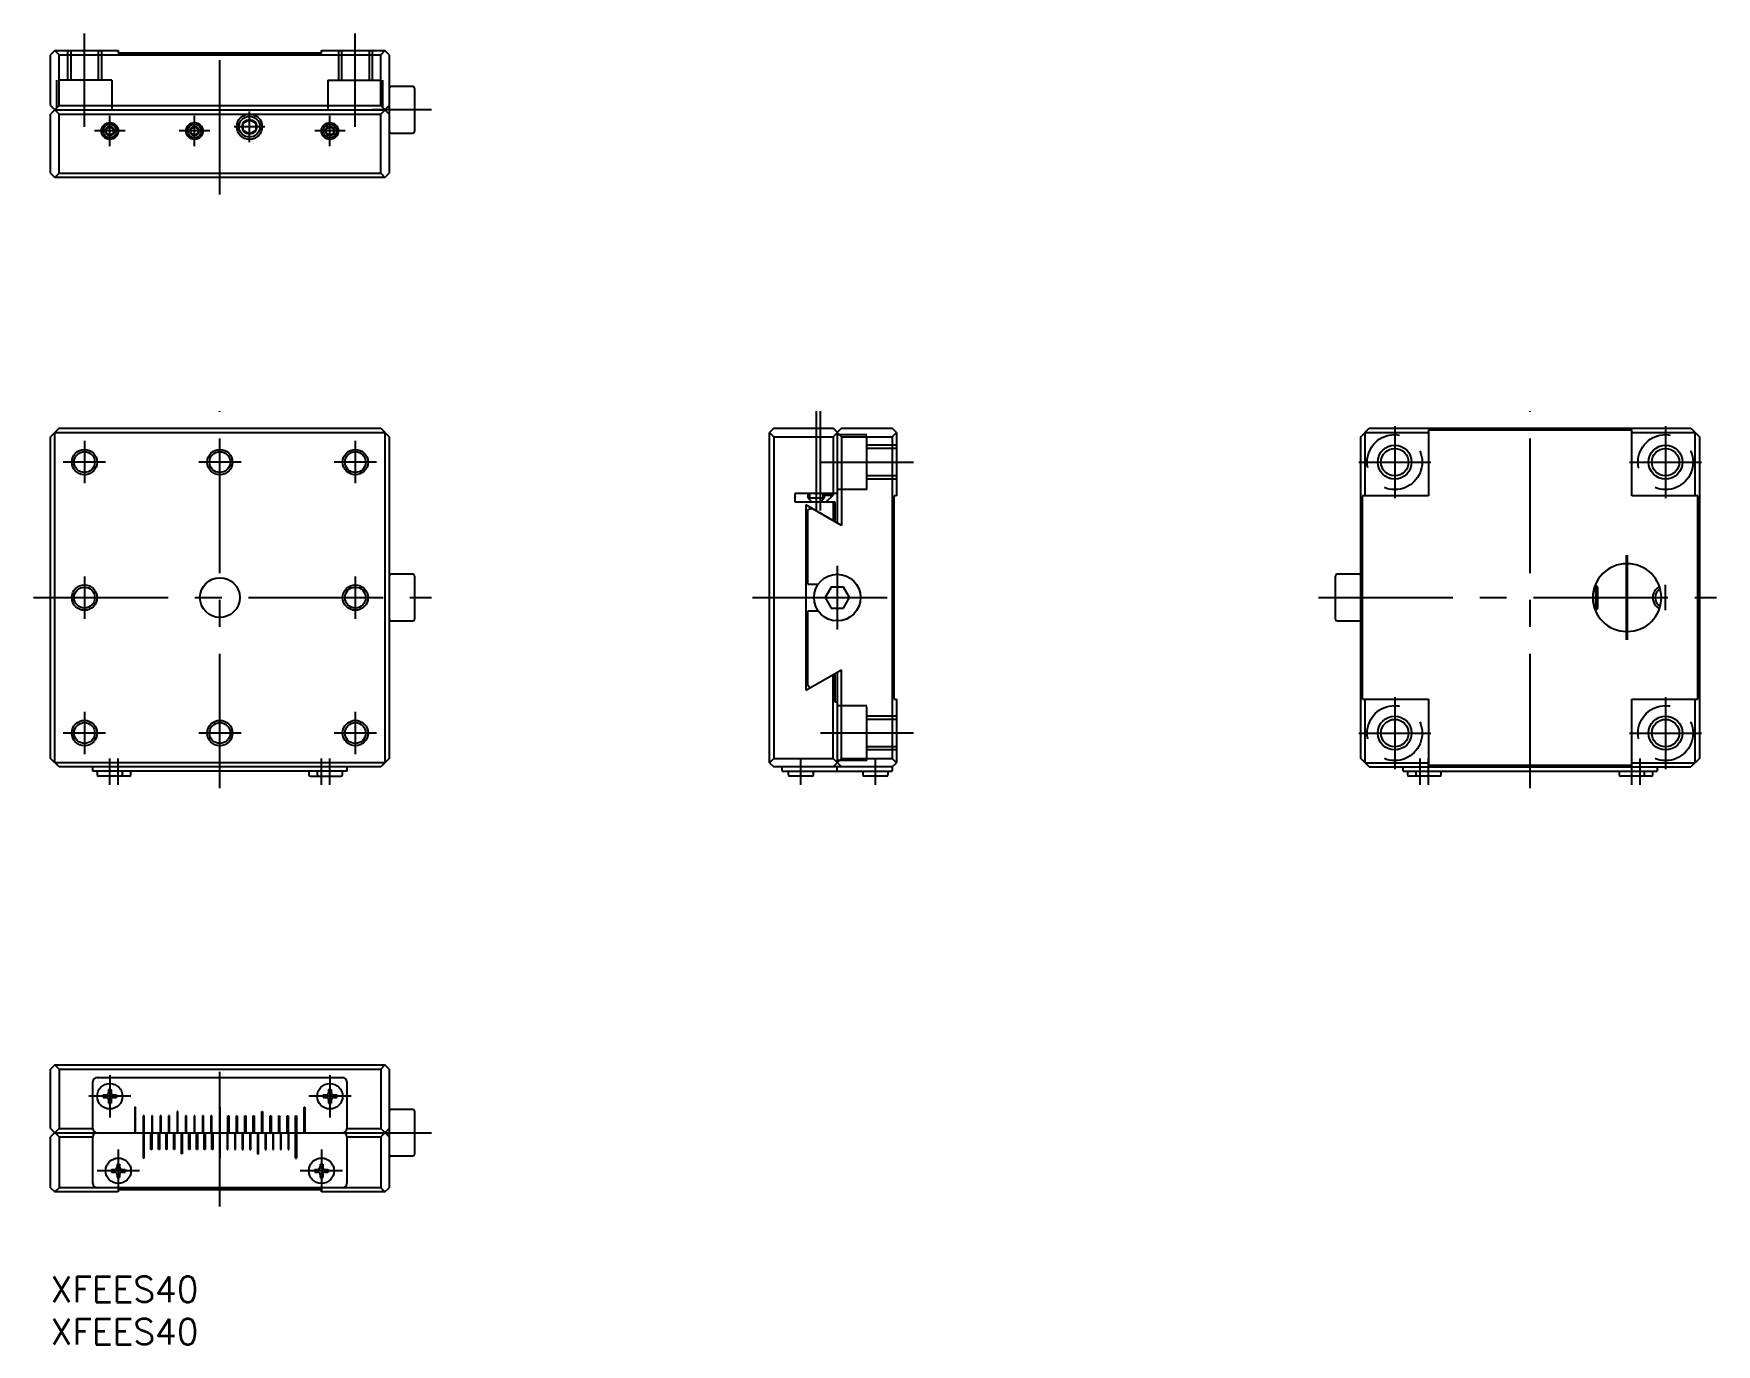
# Model space of a CAD drawing. Extents: x -2 to 197, y -8 to 147.
import ezdxf

# ---------------------------------------------------------------- set-up
doc = ezdxf.new("R2010")
doc.units = 0
doc.header["$LTSCALE"] = 0.5
doc.linetypes.add('CENTER', pattern=[50.8, 31.75, -6.35, 6.35, -6.35])
doc.linetypes.add('DASHED', pattern=[19.05, 12.7, -6.35])
for name, color, linetype in [('MSM_CENTER', 1, 'CENTER'), ('MSM_CONTINUOUS', 7, 'CONTINUOUS'), ('MSM_DASHED', 4, 'DASHED'), ('MSM_NARROW', 5, 'CONTINUOUS'), ('MSM_PART_NUMBER', 7, 'CONTINUOUS')]:
    doc.layers.add(name, color=color, linetype=linetype)
doc.styles.get("Standard").update_dxf_attribs({"font": 'txt.shx', "height": 3, "bigfont": 'bigfont.shx'})

# ---------------------------------------------------------------- blocks, each defined once
blk = doc.blocks.new('*U49')
at = {"layer": 'MSM_PART_NUMBER'}
blk.add_text('XFEES40', height=3, dxfattribs=at).set_placement((0, -3))
blk = doc.blocks.new('*U50')
at = {"layer": 'MSM_PART_NUMBER'}
blk.add_text('XFEES40', height=3, dxfattribs=at).set_placement((0, -8))

msp = doc.modelspace()

# ---------------------------------------------------------------- linework, layer by layer
at = {"layer": 'MSM_CENTER'}
for p, q in [((4, 135.81), (4, 146.81)), ((20, 127.81), (20, 146.51)), ((36, 135.81), (36, 146.81)), ((23.5, 134.01), (23.5, 137.61)), ((45, 137.81), (38, 137.81)), ((8.8, 135.31), (5.2, 135.31)), ((7, 133.51), (7, 137.11)), ((18.8, 135.31), (15.2, 135.31)), ((17, 133.51), (17, 137.11)), ((25.3, 135.81), (21.7, 135.81)), ((34.8, 135.31), (31.2, 135.31)), ((33, 133.51), (33, 137.11)), ((20, 57.7), (20, 102.2)), ((90.44, 102.2), (90.44, 90.5)), ((90.94, 90.5), (90.94, 102.2)), ((174.79, 57.7), (174.79, 102.2)), ((158.79, 100.45), (158.79, 91.95)), ((190.79, 100.45), (190.79, 91.95)), ((4, 98.7), (4, 93.7)), ((36, 98.7), (36, 93.7)), ((6.5, 96.2), (1.5, 96.2)), ((22.5, 96.2), (17.5, 96.2)), ((38.5, 96.2), (33.5, 96.2)), ((90.94, 96.2), (101.94, 96.2)), ((154.54, 96.2), (163.04, 96.2)), ((186.54, 96.2), (195.04, 96.2)), ((92.94, 83.95), (92.94, 76.45)), ((186.19, 75.2), (186.19, 85.2)), ((186.29, 75.2), (186.29, 85.2)), ((4, 82.7), (4, 77.7)), ((36, 82.7), (36, 77.7)), ((190.79, 78.7), (190.79, 81.7)), ((-2, 80.2), (45, 80.2)), ((82.94, 80.2), (101.64, 80.2)), ((149.79, 80.2), (196.79, 80.2)), ((158.79, 68.45), (158.79, 59.95)), ((190.79, 68.45), (190.79, 59.95)), ((4, 66.7), (4, 61.7)), ((36, 66.7), (36, 61.7)), ((6.5, 64.2), (1.5, 64.2)), ((22.5, 64.2), (17.5, 64.2)), ((38.5, 64.2), (33.5, 64.2)), ((101.94, 64.2), (90.94, 64.2)), ((154.54, 64.2), (163.04, 64.2)), ((186.54, 64.2), (195.04, 64.2)), ((7, 58.1), (7, 61.2)), ((8, 58.1), (8, 61.2)), ((32, 58.1), (32, 61.2)), ((33, 58.1), (33, 61.2)), ((88.64, 58.1), (88.64, 61.2)), ((97.44, 58.1), (97.44, 61.2)), ((161.79, 58.1), (161.79, 61.2)), ((162.79, 58.1), (162.79, 61.2)), ((186.79, 58.1), (186.79, 61.2)), ((187.79, 58.1), (187.79, 61.2)), ((20, 8.3), (20, 27)), ((7, 23.8), (7, 18.8)), ((33, 23.8), (33, 18.8)), ((9.5, 21.3), (4.5, 21.3)), ((35.5, 21.3), (30.5, 21.3)), ((38, 17), (45, 17)), ((8, 15), (8, 10)), ((32, 15), (32, 10)), ((10.5, 12.5), (5.5, 12.5)), ((34.5, 12.5), (29.5, 12.5))]:
    msp.add_line(p, q, dxfattribs=at)
at = {"layer": 'MSM_CONTINUOUS'}
for p, q in [((0.5, 144.81), (0, 144.31)), ((0, 138.31), (0, 144.31)), ((0.5, 144.81), (8, 144.81)), ((0.5, 144.81), (1, 144.31)), ((1, 144.31), (39, 144.31)), ((1, 138.31), (1, 144.31)), ((8, 144.81), (8, 144.51)), ((32, 144.51), (8, 144.51)), ((32, 144.51), (32, 144.81)), ((32, 144.81), (39.5, 144.81)), ((39.5, 144.81), (39, 144.31)), ((39, 138.31), (39, 144.31)), ((40, 144.31), (39.5, 144.81)), ((40, 144.31), (40, 130.31)), ((42.8, 140.56), (40.2, 140.56)), ((43, 140.36), (43, 135.26)), ((1, 138.31), (0, 137.31)), ((0, 138.31), (1, 137.31)), ((0, 130.31), (0, 137.31)), ((0.5, 137.81), (39.5, 137.81)), ((1, 138.31), (39, 138.31)), ((1, 130.31), (1, 137.31)), ((1, 137.31), (39, 137.31)), ((39, 138.31), (40, 137.31)), ((40, 138.31), (39, 137.31)), ((39, 130.31), (39, 137.31)), ((6.55, 135.57), (7, 135.83)), ((6.55, 135.05), (6.55, 135.57)), ((7, 135.83), (7.45, 135.57)), ((7.45, 135.57), (7.45, 135.05)), ((16.55, 135.57), (17, 135.83)), ((16.55, 135.05), (16.55, 135.57)), ((17, 135.83), (17.45, 135.57)), ((17.45, 135.57), (17.45, 135.05)), ((22.75, 136.24), (23.5, 136.67)), ((22.75, 135.37), (22.75, 136.24)), ((23.5, 134.94), (22.75, 135.37)), ((23.5, 136.67), (24.25, 136.24)), ((24.25, 135.37), (23.5, 134.94)), ((24.25, 136.24), (24.25, 135.37)), ((32.55, 135.57), (33, 135.83)), ((32.55, 135.05), (32.55, 135.57)), ((33, 135.83), (33.45, 135.57)), ((33.45, 135.57), (33.45, 135.05)), ((7, 134.79), (6.55, 135.05)), ((7.45, 135.05), (7, 134.79)), ((17, 134.79), (16.55, 135.05)), ((17.45, 135.05), (17, 134.79)), ((33, 134.79), (32.55, 135.05)), ((33.45, 135.05), (33, 134.79)), ((40.2, 135.06), (42.8, 135.06)), ((0, 130.31), (0.5, 129.81)), ((1, 130.31), (0.5, 129.81)), ((39.5, 129.81), (0.5, 129.81)), ((1, 130.31), (39, 130.31)), ((39, 130.31), (39.5, 129.81)), ((39.5, 129.81), (40, 130.31)), ((1, 100.2), (0, 99.2)), ((0.5, 60.7), (0.5, 99.7)), ((0.5, 99.7), (39.5, 99.7)), ((1, 100.2), (39, 100.2)), ((39, 100.2), (40, 99.2)), ((39.5, 99.7), (39.5, 60.7)), ((85.44, 100.2), (84.94, 99.7)), ((84.94, 60.7), (84.94, 99.7)), ((85.44, 99.2), (84.94, 99.7)), ((85.44, 100.2), (92.44, 100.2)), ((93.44, 99.2), (92.44, 100.2)), ((93.44, 100.2), (92.44, 99.2)), ((92.94, 99.7), (92.94, 89.01)), ((93.44, 100.2), (99.44, 100.2)), ((99.94, 99.7), (99.44, 100.2)), ((99.94, 99.7), (99.44, 99.2)), ((99.94, 99.7), (99.94, 92.2)), ((154.79, 99.2), (155.79, 100.2)), ((155.29, 99.7), (162.79, 99.7)), ((155.29, 92.2), (155.29, 99.7)), ((155.79, 100.2), (193.79, 100.2)), ((162.79, 100), (162.79, 92.2)), ((162.79, 100), (186.79, 100)), ((186.79, 92.2), (186.79, 100)), ((186.79, 99.7), (194.29, 99.7)), ((193.79, 100.2), (194.79, 99.2)), ((194.29, 92.2), (194.29, 99.7)), ((0, 61.2), (0, 99.2)), ((40, 99.2), (40, 61.2)), ((85.44, 99.2), (92.44, 99.2)), ((85.44, 99.2), (85.44, 61.2)), ((92.44, 99.2), (92.44, 92.3)), ((93.44, 99.2), (93.44, 88.72)), ((93.44, 99.2), (99.44, 99.2)), ((99.44, 99.2), (99.44, 61.2)), ((154.79, 61.2), (154.79, 99.2)), ((194.79, 99.2), (194.79, 61.2)), ((92.94, 92.5), (87.94, 92.5)), ((87.94, 92.5), (87.94, 91.5)), ((87.94, 91.5), (92.64, 91.5)), ((89.44, 92.5), (89.44, 92)), ((89.44, 92), (89.94, 91.5)), ((89.44, 92), (91.44, 92)), ((90.94, 91.5), (91.44, 92)), ((91.44, 92), (91.44, 92.5)), ((91.44, 92.3), (92.44, 92.3)), ((91.64, 91.5), (92.44, 92.3)), ((92.44, 91.5), (92.44, 89.3)), ((92.64, 91.5), (92.64, 89.18)), ((99.94, 92.2), (99.64, 92.2)), ((99.64, 68.2), (99.64, 92.2)), ((162.79, 92.2), (154.99, 92.2)), ((154.99, 68.2), (154.99, 92.2)), ((194.59, 92.2), (186.79, 92.2)), ((194.59, 68.2), (194.59, 92.2)), ((93.44, 88.72), (89.24, 91.15)), ((89.24, 91.15), (89.24, 69.25)), ((89.44, 90.6), (89.95, 90.73)), ((89.44, 81.8), (89.44, 90.6)), ((186.29, 84.2), (186.19, 84.2)), ((42.8, 82.95), (40.2, 82.95)), ((43, 82.75), (43, 77.65)), ((89.44, 83.2), (89.24, 83.2)), ((89.44, 81.8), (90.7, 81.8)), ((151.79, 77.65), (151.79, 82.75)), ((154.59, 82.95), (151.99, 82.95)), ((182.48, 81.7), (182.52, 81.7)), ((182.79, 81.43), (182.52, 81.7)), ((182.52, 81.7), (182.52, 78.7)), ((92.22, 81.45), (91.5, 80.2)), ((91.5, 80.2), (92.22, 78.95)), ((93.66, 81.45), (92.22, 81.45)), ((94.38, 80.2), (93.66, 81.45)), ((93.66, 78.95), (94.38, 80.2)), ((182.79, 78.97), (182.79, 81.43)), ((89.44, 69.8), (89.44, 78.6)), ((90.7, 78.6), (89.44, 78.6)), ((92.22, 78.95), (93.66, 78.95)), ((182.48, 78.7), (182.52, 78.7)), ((182.79, 78.97), (182.52, 78.7)), ((40.2, 77.45), (42.8, 77.45)), ((89.24, 77.2), (89.44, 77.2)), ((151.99, 77.45), (154.59, 77.45)), ((186.19, 76.2), (186.29, 76.2)), ((89.24, 69.25), (93.44, 71.67)), ((93.44, 61.2), (93.44, 71.67)), ((89.72, 69.52), (89.44, 69.8)), ((92.44, 61.2), (92.44, 71.09)), ((92.64, 71.21), (92.64, 67.9)), ((92.94, 71.38), (92.94, 60.7)), ((92.64, 67.9), (92.94, 67.9)), ((99.64, 68.2), (99.94, 68.2)), ((99.94, 68.2), (99.94, 60.7)), ((154.99, 68.2), (162.79, 68.2)), ((155.29, 60.7), (155.29, 68.2)), ((162.79, 68.2), (162.79, 60.2)), ((186.79, 60.4), (186.79, 68.2)), ((186.79, 68.2), (194.59, 68.2)), ((194.29, 60.7), (194.29, 68.2)), ((1, 60.2), (0, 61.2)), ((39.5, 60.7), (0.5, 60.7)), ((39, 60.2), (1, 60.2)), ((5, 59.7), (5, 60.2)), ((35, 59.7), (5, 59.7)), ((5.5, 59.7), (5.5, 59.3)), ((8.5, 59.3), (8.5, 59.7)), ((9.5, 59.3), (9.5, 59.7)), ((30.5, 59.7), (30.5, 59.3)), ((31.5, 59.7), (31.5, 59.3)), ((34.5, 59.3), (34.5, 59.7)), ((35, 60.2), (35, 59.7)), ((40, 61.2), (39, 60.2)), ((85.44, 61.2), (84.94, 60.7)), ((84.94, 60.7), (85.44, 60.2)), ((85.44, 61.2), (92.44, 61.2)), ((99.44, 60.2), (85.44, 60.2)), ((86.44, 59.7), (86.44, 60.2)), ((86.44, 59.7), (99.44, 59.7)), ((87.14, 59.7), (87.14, 59.3)), ((90.14, 59.3), (90.14, 59.7)), ((92.44, 60.2), (93.44, 61.2)), ((92.44, 61.2), (93.44, 60.2)), ((92.94, 59.7), (92.94, 60.2)), ((93.44, 61.2), (99.44, 61.2)), ((95.94, 59.7), (95.94, 59.3)), ((98.94, 59.3), (98.94, 59.7)), ((99.94, 60.7), (99.44, 61.2)), ((99.44, 60.2), (99.94, 60.7)), ((99.44, 60.2), (99.44, 59.7)), ((155.79, 60.2), (154.79, 61.2)), ((155.29, 60.7), (162.79, 60.7)), ((155.79, 60.2), (193.79, 60.2)), ((159.79, 59.7), (159.79, 60.2)), ((159.79, 59.7), (189.79, 59.7)), ((160.29, 59.7), (160.29, 59.3)), ((161.29, 59.7), (161.29, 59.3)), ((162.79, 60.4), (186.79, 60.4)), ((164.29, 59.3), (164.29, 59.7)), ((185.29, 59.7), (185.29, 59.3)), ((186.79, 60.7), (194.29, 60.7)), ((188.29, 59.3), (188.29, 59.7)), ((189.29, 59.3), (189.29, 59.7)), ((189.79, 60.2), (189.79, 59.7)), ((194.79, 61.2), (193.79, 60.2)), ((9.3, 59.1), (5.7, 59.1)), ((30.7, 59.1), (34.3, 59.1)), ((89.94, 59.1), (87.34, 59.1)), ((98.74, 59.1), (96.14, 59.1)), ((164.09, 59.1), (160.49, 59.1)), ((189.09, 59.1), (185.49, 59.1)), ((0.5, 25), (0, 24.5)), ((0, 17.5), (0, 24.5)), ((0.5, 25), (39.5, 25)), ((0.5, 25), (1, 24.5)), ((1, 24.5), (1, 17.5)), ((1, 24.5), (39, 24.5)), ((39.5, 25), (39, 24.5)), ((39, 24.5), (39, 17.5)), ((40, 24.5), (39.5, 25)), ((40, 24.5), (40, 10.5)), ((5, 17.5), (5, 23)), ((5.5, 23.5), (34.5, 23.5)), ((6.85, 22.1), (6.85, 21.75)), ((6.85, 22.1), (7.15, 22.1)), ((7.15, 22.1), (7.15, 21.75)), ((32.85, 22.1), (32.85, 21.75)), ((32.85, 22.1), (33.15, 22.1)), ((33.15, 22.1), (33.15, 21.75)), ((35, 23), (35, 17.5)), ((6.2, 21.45), (6.2, 21.15)), ((6.2, 21.45), (6.55, 21.45)), ((6.2, 21.15), (6.55, 21.15)), ((6.85, 20.85), (6.85, 20.5)), ((6.85, 20.5), (7.15, 20.5)), ((7.15, 20.85), (7.15, 20.5)), ((7.45, 21.45), (7.8, 21.45)), ((7.45, 21.15), (7.8, 21.15)), ((7.8, 21.45), (7.8, 21.15)), ((10.05, 20), (9.95, 20)), ((9.95, 20), (9.95, 17)), ((10.05, 17), (10.05, 20)), ((20.05, 20), (19.95, 20)), ((19.95, 20), (19.95, 14)), ((20.05, 14), (20.05, 20)), ((29.95, 20), (30.05, 20)), ((29.95, 17), (29.95, 20)), ((30.05, 20), (30.05, 17)), ((32.2, 21.45), (32.2, 21.15)), ((32.2, 21.45), (32.55, 21.45)), ((32.2, 21.15), (32.55, 21.15)), ((32.85, 20.85), (32.85, 20.5)), ((32.85, 20.5), (33.15, 20.5)), ((33.15, 20.85), (33.15, 20.5)), ((33.45, 21.45), (33.8, 21.45)), ((33.45, 21.15), (33.8, 21.15)), ((33.8, 21.45), (33.8, 21.15)), ((11.05, 19), (10.95, 19)), ((10.95, 19), (10.95, 14)), ((11.05, 14), (11.05, 19)), ((12.05, 19), (11.95, 19)), ((11.95, 19), (11.95, 15)), ((12.05, 17), (12.05, 19)), ((13.05, 19), (12.95, 19)), ((12.95, 19), (12.95, 17)), ((13.05, 17), (13.05, 19)), ((14.05, 19), (13.95, 19)), ((13.95, 19), (13.95, 17)), ((14.05, 17), (14.05, 19)), ((15.05, 19.5), (14.95, 19.5)), ((14.95, 19.5), (14.95, 17)), ((15.05, 17), (15.05, 19.5)), ((16.05, 19), (15.95, 19)), ((15.95, 19), (15.95, 17)), ((16.05, 17), (16.05, 19)), ((17.05, 19), (16.95, 19)), ((16.95, 19), (16.95, 17)), ((17.05, 17), (17.05, 19)), ((18.05, 19), (17.95, 19)), ((17.95, 19), (17.95, 17)), ((18.05, 17), (18.05, 19)), ((19.05, 19), (18.95, 19)), ((18.95, 19), (18.95, 17)), ((19.05, 15), (19.05, 19)), ((20.95, 19), (21.05, 19)), ((20.95, 15), (20.95, 19)), ((21.05, 19), (21.05, 17)), ((21.95, 19), (22.05, 19)), ((21.95, 17), (21.95, 19)), ((22.05, 19), (22.05, 17)), ((22.95, 19), (23.05, 19)), ((22.95, 17), (22.95, 19)), ((23.05, 19), (23.05, 17)), ((23.95, 19), (24.05, 19)), ((23.95, 17), (23.95, 19)), ((24.05, 19), (24.05, 17)), ((24.95, 19.5), (25.05, 19.5)), ((24.95, 17), (24.95, 19.5)), ((25.05, 19.5), (25.05, 17)), ((25.95, 19), (26.05, 19)), ((25.95, 17), (25.95, 19)), ((26.05, 19), (26.05, 17)), ((26.95, 19), (27.05, 19)), ((26.95, 17), (26.95, 19)), ((27.05, 19), (27.05, 17)), ((27.95, 19), (28.05, 19)), ((27.95, 17), (27.95, 19)), ((28.05, 19), (28.05, 15)), ((28.95, 19), (29.05, 19)), ((28.95, 14), (28.95, 19)), ((29.05, 19), (29.05, 14)), ((42.8, 19.75), (40.2, 19.75)), ((43, 19.55), (43, 14.45)), ((1, 17.5), (0, 16.5)), ((0, 17.5), (1, 16.5)), ((0, 10.5), (0, 16.5)), ((0.5, 17), (39.5, 17)), ((1, 17.5), (5, 17.5)), ((1, 16.5), (5, 16.5)), ((1, 16.5), (1, 10.5)), ((5, 11), (5, 16.5)), ((11.85, 15), (11.85, 17)), ((12.75, 15), (12.75, 17)), ((12.85, 17), (12.85, 15)), ((13.65, 15), (13.65, 17)), ((13.75, 17), (13.75, 15)), ((14.55, 15), (14.55, 17)), ((14.65, 17), (14.65, 15)), ((15.45, 14.5), (15.45, 17)), ((15.55, 17), (15.55, 14.5)), ((16.35, 15), (16.35, 17)), ((16.45, 17), (16.45, 15)), ((17.25, 15), (17.25, 17)), ((17.35, 17), (17.35, 15)), ((18.15, 15), (18.15, 17)), ((18.25, 17), (18.25, 15)), ((19.15, 17), (19.15, 15)), ((20.85, 17), (20.85, 15)), ((21.75, 17), (21.75, 15)), ((21.85, 15), (21.85, 17)), ((22.65, 17), (22.65, 15)), ((22.75, 15), (22.75, 17)), ((23.55, 17), (23.55, 15)), ((23.65, 15), (23.65, 17)), ((24.45, 17), (24.45, 14.5)), ((24.55, 14.5), (24.55, 17)), ((25.35, 17), (25.35, 15)), ((25.45, 15), (25.45, 17)), ((26.25, 17), (26.25, 15)), ((26.35, 15), (26.35, 17)), ((27.15, 17), (27.15, 15)), ((27.25, 15), (27.25, 17)), ((28.15, 15), (28.15, 17)), ((35, 17.5), (39, 17.5)), ((35, 16.5), (35, 11)), ((35, 16.5), (39, 16.5)), ((39, 17.5), (40, 16.5)), ((40, 17.5), (39, 16.5)), ((39, 16.5), (39, 10.5)), ((11.05, 14), (10.95, 14)), ((11.95, 15), (11.85, 15)), ((12.85, 15), (12.75, 15)), ((13.75, 15), (13.65, 15)), ((14.65, 15), (14.55, 15)), ((15.55, 14.5), (15.45, 14.5)), ((16.45, 15), (16.35, 15)), ((17.35, 15), (17.25, 15)), ((18.25, 15), (18.15, 15)), ((19.15, 15), (19.05, 15)), ((19.95, 14), (20.05, 14)), ((20.85, 15), (20.95, 15)), ((21.75, 15), (21.85, 15)), ((22.65, 15), (22.75, 15)), ((23.55, 15), (23.65, 15)), ((24.45, 14.5), (24.55, 14.5)), ((25.35, 15), (25.45, 15)), ((26.25, 15), (26.35, 15)), ((27.15, 15), (27.25, 15)), ((28.05, 15), (28.15, 15)), ((28.95, 14), (29.05, 14)), ((40.2, 14.25), (42.8, 14.25)), ((7.2, 12.65), (7.2, 12.35)), ((7.2, 12.65), (7.55, 12.65)), ((7.2, 12.35), (7.55, 12.35)), ((7.85, 13.3), (7.85, 12.95)), ((7.85, 13.3), (8.15, 13.3)), ((7.85, 12.05), (7.85, 11.7)), ((8.15, 13.3), (8.15, 12.95)), ((8.15, 12.05), (8.15, 11.7)), ((8.45, 12.65), (8.8, 12.65)), ((8.45, 12.35), (8.8, 12.35)), ((8.8, 12.65), (8.8, 12.35)), ((31.2, 12.65), (31.2, 12.35)), ((31.2, 12.65), (31.55, 12.65)), ((31.2, 12.35), (31.55, 12.35)), ((31.85, 13.3), (31.85, 12.95)), ((31.85, 13.3), (32.15, 13.3)), ((31.85, 12.05), (31.85, 11.7)), ((32.15, 13.3), (32.15, 12.95)), ((32.15, 12.05), (32.15, 11.7)), ((32.45, 12.65), (32.8, 12.65)), ((32.45, 12.35), (32.8, 12.35)), ((32.8, 12.65), (32.8, 12.35)), ((0, 10.5), (0.5, 10)), ((1, 10.5), (0.5, 10)), ((8, 10), (0.5, 10)), ((39, 10.5), (1, 10.5)), ((7.85, 11.7), (8.15, 11.7)), ((8, 10.3), (32, 10.3)), ((8, 10.3), (8, 10)), ((31.85, 11.7), (32.15, 11.7)), ((32, 10), (32, 10.3)), ((39.5, 10), (32, 10)), ((39, 10.5), (39.5, 10)), ((39.5, 10), (40, 10.5))]:
    msp.add_line(p, q, dxfattribs=at)
for centre, radius in [((7, 135.31), 0.783), ((7, 135.31), 0.52), ((17, 135.31), 0.783), ((17, 135.31), 0.52), ((23.5, 135.81), 1.23), ((23.5, 135.81), 0.866), ((33, 135.31), 0.783), ((33, 135.31), 0.52), ((4, 96.2), 1.23), ((20, 96.2), 1.23), ((36, 96.2), 1.23), ((158.79, 96.2), 1.62), ((190.79, 96.2), 1.62), ((20, 80.2), 2.35), ((92.94, 80.2), 2.75), ((4, 80.2), 1.23), ((36, 80.2), 1.23), ((158.79, 64.2), 1.62), ((190.79, 64.2), 1.62), ((4, 64.2), 1.23), ((20, 64.2), 1.23), ((36, 64.2), 1.23), ((7, 21.3), 1.5), ((33, 21.3), 1.5), ((8, 12.5), 1.5), ((32, 12.5), 1.5)]:
    msp.add_circle(centre, radius, dxfattribs=at)
for centre, radius, start, end in [((40.2, 140.36), 0.2, 90, 180), ((42.8, 140.36), 0.2, 0, 90), ((40.2, 135.26), 0.2, 180, 270), ((42.8, 135.26), 0.2, 270, 0), ((186.19, 80.2), 4, 90, 270), ((186.29, 80.2), 4, 270, 90), ((40.2, 82.75), 0.2, 90, 180), ((42.8, 82.75), 0.2, 0, 90), ((151.99, 82.75), 0.2, 90, 180), ((154.59, 82.75), 0.2, 0, 90), ((190.79, 80.2), 1.23, 121.3784, 238.6216), ((40.2, 77.65), 0.2, 180, 270), ((42.8, 77.65), 0.2, 270, 0), ((151.99, 77.65), 0.2, 180, 270), ((154.59, 77.65), 0.2, 270, 0), ((5.7, 59.3), 0.2, 180, 270), ((8.3, 59.3), 0.2, 270, 0), ((9.3, 59.3), 0.2, 270, 0), ((30.7, 59.3), 0.2, 180, 270), ((31.7, 59.3), 0.2, 180, 270), ((34.3, 59.3), 0.2, 270, 0), ((87.34, 59.3), 0.2, 180, 270), ((89.94, 59.3), 0.2, 270, 0), ((96.14, 59.3), 0.2, 180, 270), ((98.74, 59.3), 0.2, 270, 0), ((160.49, 59.3), 0.2, 180, 270), ((161.49, 59.3), 0.2, 180, 270), ((164.09, 59.3), 0.2, 270, 0), ((185.49, 59.3), 0.2, 180, 270), ((188.09, 59.3), 0.2, 270, 0), ((189.09, 59.3), 0.2, 270, 0), ((5.5, 23), 0.5, 90, 180), ((34.5, 23), 0.5, 0, 90), ((6.55, 21.75), 0.3, 270, 0), ((6.55, 20.85), 0.3, 0, 90), ((7.45, 21.75), 0.3, 180, 270), ((7.45, 20.85), 0.3, 90, 180), ((32.55, 21.75), 0.3, 270, 0), ((32.55, 20.85), 0.3, 0, 90), ((33.45, 21.75), 0.3, 180, 270), ((33.45, 20.85), 0.3, 90, 180), ((40.2, 19.55), 0.2, 90, 180), ((42.8, 19.55), 0.2, 0, 90), ((5.5, 17.5), 0.5, 180, 270), ((5.5, 16.5), 0.5, 90, 180), ((34.5, 17.5), 0.5, 270, 0), ((34.5, 16.5), 0.5, 0, 90), ((40.2, 14.45), 0.2, 180, 270), ((42.8, 14.45), 0.2, 270, 0), ((7.55, 12.95), 0.3, 270, 0), ((7.55, 12.05), 0.3, 0, 90), ((8.45, 12.95), 0.3, 180, 270), ((8.45, 12.05), 0.3, 90, 180), ((31.55, 12.95), 0.3, 270, 0), ((31.55, 12.05), 0.3, 0, 90), ((32.45, 12.95), 0.3, 180, 270), ((32.45, 12.05), 0.3, 90, 180), ((5.5, 11), 0.5, 180, 270), ((34.5, 11), 0.5, 270, 0)]:
    msp.add_arc(centre, radius, start, end, dxfattribs=at)
at = {"layer": 'MSM_DASHED'}
for p, q in [((2, 144.81), (2, 141.31)), ((2.38, 144.81), (2.38, 141.31)), ((5.62, 144.81), (5.62, 141.31)), ((6, 144.81), (6, 141.31)), ((34, 144.81), (34, 141.31)), ((34.38, 144.81), (34.38, 141.31)), ((37.62, 144.81), (37.62, 141.31)), ((38, 144.81), (38, 141.31)), ((7.25, 141.31), (0.75, 141.31)), ((0.75, 138.06), (0.75, 141.31)), ((7.25, 141.31), (7.25, 137.81)), ((32.75, 141.31), (32.75, 137.81)), ((32.75, 141.31), (39.25, 141.31)), ((39.25, 138.06), (39.25, 141.31)), ((92.94, 99.45), (96.44, 99.45)), ((96.44, 92.95), (96.44, 99.45)), ((99.94, 98.2), (96.44, 98.2)), ((99.94, 97.82), (96.44, 97.82)), ((99.94, 94.58), (96.44, 94.58)), ((99.94, 94.2), (96.44, 94.2)), ((96.44, 92.95), (92.94, 92.95)), ((92.94, 67.45), (96.44, 67.45)), ((96.44, 60.95), (96.44, 67.45)), ((99.94, 66.2), (96.44, 66.2)), ((99.94, 65.82), (96.44, 65.82)), ((99.94, 62.58), (96.44, 62.58)), ((99.94, 62.2), (96.44, 62.2)), ((96.44, 60.95), (92.94, 60.95))]:
    msp.add_line(p, q, dxfattribs=at)
for centre in [(158.79, 96.2), (190.79, 96.2), (158.79, 64.2), (190.79, 64.2)]:
    msp.add_circle(centre, 3.25, dxfattribs=at)
at = {"layer": 'MSM_NARROW'}
for p, q in [((89.66, 92.5), (89.66, 91.78)), ((91.22, 92.5), (91.22, 91.78)), ((92.17, 92.5), (92.17, 92.03)), ((182.38, 81.43), (182.79, 81.43)), ((182.38, 78.97), (182.79, 78.97))]:
    msp.add_line(p, q, dxfattribs=at)
for centre, radius in [((23.5, 135.81), 1.5), ((7, 135.31), 1), ((17, 135.31), 1), ((33, 135.31), 1), ((4, 96.2), 1.5), ((20, 96.2), 1.5), ((36, 96.2), 1.5), ((158.79, 96.2), 2), ((190.79, 96.2), 2), ((4, 80.2), 1.5), ((36, 80.2), 1.5), ((4, 64.2), 1.5), ((20, 64.2), 1.5), ((36, 64.2), 1.5), ((158.79, 64.2), 2), ((190.79, 64.2), 2)]:
    msp.add_circle(centre, radius, dxfattribs=at)
msp.add_arc((190.79, 80.2), 1.5, 118.7822, 241.2178, dxfattribs=at)

# ---------------------------------------------------------------- block references
at = {"layer": 'MSM_CONTINUOUS'}
for name in ['*U49', '*U50']:
    msp.add_blockref(name, (0, 0), dxfattribs=at)

doc.saveas('drawing.dxf')
